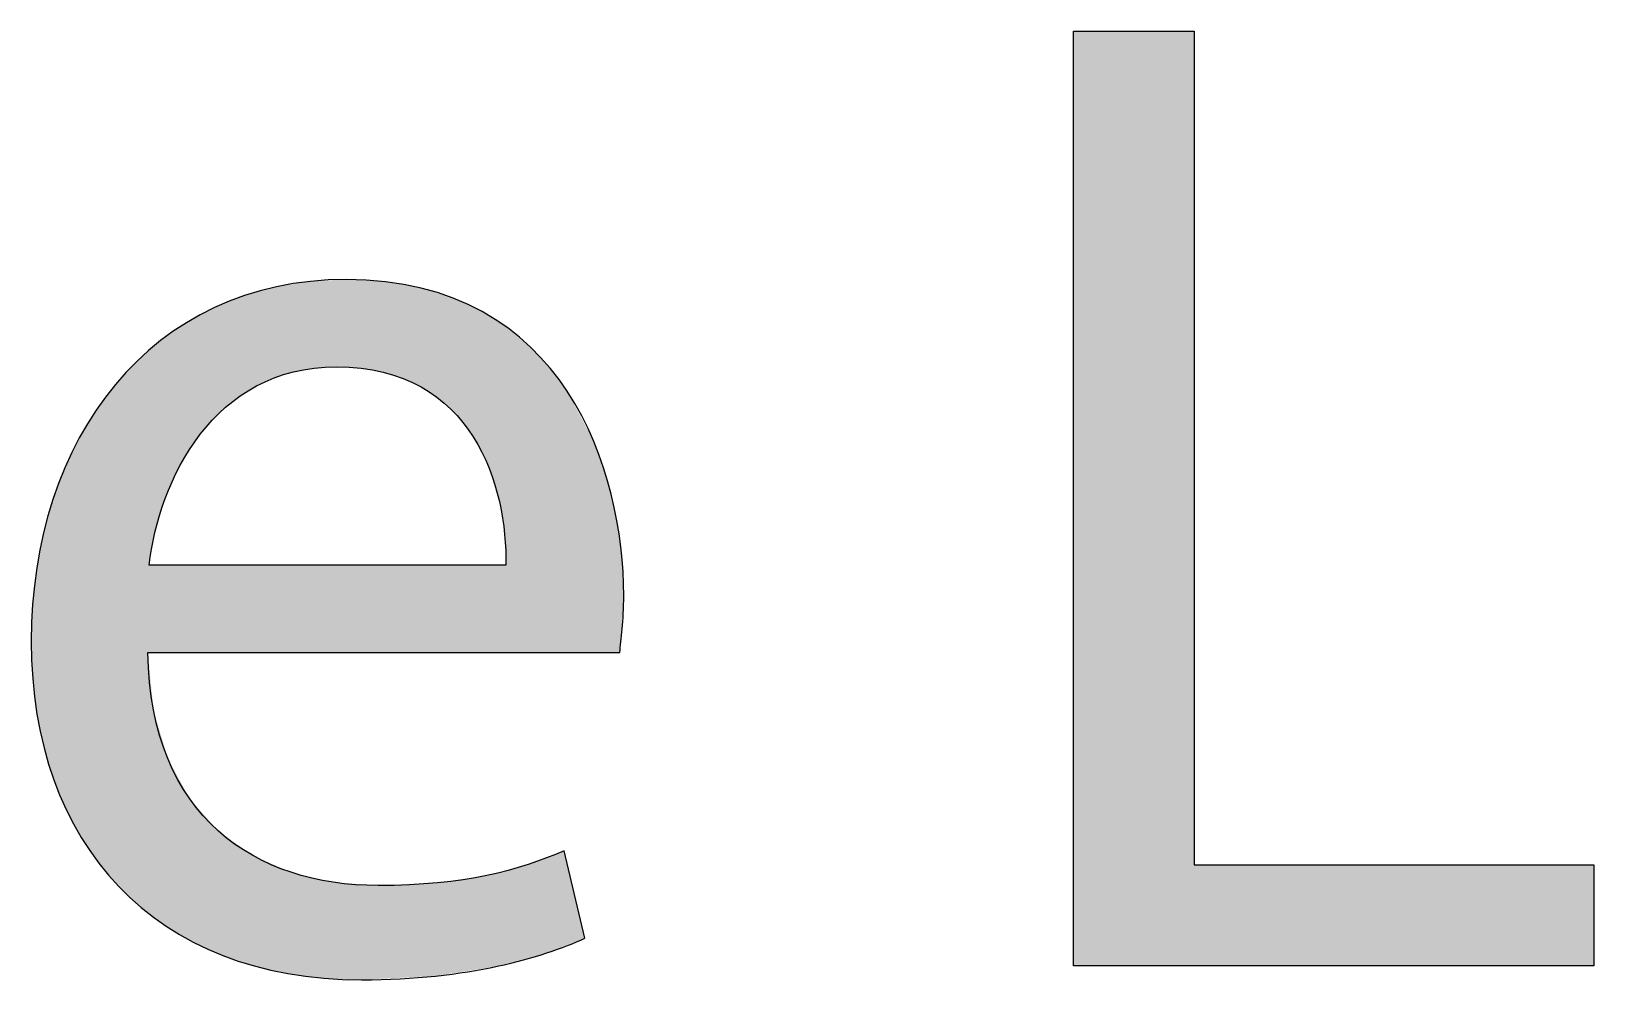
# Model space of a CAD drawing. Extents: x 4 to 474, y -167 to -4.
# Drawn here: x 353.35 to 363.49, y -155.05 to -148.89 of the extents above; entities that cross this region are included whole.
import ezdxf

# ---------------------------------------------------------------- set-up
doc = ezdxf.new("R2010")
doc.units = 0
doc.layers.add('LAYER_1', color=7, linetype='CONTINUOUS')

# ---------------------------------------------------------------- blocks, each defined once
blk = doc.blocks.new('*U6')
at = {"layer": 'LAYER_1', "color": 250}
for points in [[(354.798, -151.205), (354.785, -150.596), (354.798, -150.592)], [(354.812, -151.196), (354.798, -150.592), (354.812, -150.588)], [(354.927, -151.144), (354.812, -150.588), (354.927, -150.557)], [(354.942, -151.14), (354.927, -150.557), (354.942, -150.553)], [(355.016, -151.116), (354.942, -150.553), (355.016, -150.541)], [(355.036, -151.11), (355.016, -150.541), (355.036, -150.538)], [(355.052, -151.105), (355.036, -150.538), (355.052, -150.535)], [(355.162, -151.085), (355.052, -150.535), (355.162, -150.517)], [(355.186, -151.081), (355.162, -150.517), (355.186, -150.516)], [(355.248, -151.077), (355.186, -150.516), (355.248, -150.513)], [(355.31, -151.074), (355.248, -150.513), (355.31, -150.51)], [(355.331, -151.073), (355.31, -150.51), (355.331, -150.509)], [(355.394, -151.076), (355.331, -150.509), (355.394, -150.506)], [(355.331, -151.073), (355.331, -150.509), (355.394, -151.076)], [(355.394, -151.076), (355.394, -150.506), (355.491, -151.082)], [(355.491, -151.082), (355.491, -150.511), (355.493, -151.082)], [(355.493, -151.082), (355.493, -150.511), (355.601, -151.101)], [(355.601, -151.101), (355.601, -150.517), (355.635, -151.107)], [(355.635, -151.107), (355.635, -150.519), (355.649, -151.112)], [(355.649, -151.112), (355.649, -150.52), (355.764, -151.148)], [(355.764, -151.148), (355.764, -150.54), (355.88, -151.203)], [(355.88, -151.203), (355.88, -150.561), (355.88, -151.203)], [(355.88, -151.203), (355.88, -150.561), (355.973, -151.263)], [(355.973, -151.263), (355.973, -150.59), (355.983, -151.27)], [(354.539, -151.405), (354.525, -150.696), (354.539, -150.688)], [(354.564, -151.381), (354.539, -150.688), (354.564, -150.678)], [(354.593, -151.353), (354.564, -150.678), (354.593, -150.666)], [(354.611, -151.335), (354.593, -150.666), (354.611, -150.659)], [(354.707, -151.261), (354.611, -150.659), (354.707, -150.621)], [(354.734, -151.244), (354.707, -150.621), (354.734, -150.61)], [(354.785, -151.213), (354.734, -150.61), (354.785, -150.596)], [(355.983, -151.27), (355.983, -150.593), (355.987, -151.274)], [(355.987, -151.274), (355.987, -150.595), (356.073, -151.347)], [(356.073, -151.347), (356.073, -150.621), (356.088, -151.364)], [(356.088, -151.364), (356.088, -150.626), (356.151, -151.433)], [(356.151, -151.433), (356.151, -150.655), (356.218, -151.527)], [(356.218, -151.527), (356.218, -150.687), (356.274, -151.627)], [(354.358, -151.642), (354.317, -150.814), (354.358, -150.786)], [(354.378, -151.608), (354.358, -150.786), (354.378, -150.775)], [(354.379, -151.607), (354.378, -150.775), (354.379, -150.774)], [(354.402, -151.573), (354.379, -150.774), (354.402, -150.762)], [(354.447, -151.51), (354.402, -150.762), (354.447, -150.738)], [(354.525, -151.419), (354.447, -150.738), (354.525, -150.696)], [(356.274, -151.627), (356.274, -150.713), (356.275, -151.629)], [(356.275, -151.629), (356.275, -150.714), (356.306, -151.697)], [(356.306, -151.697), (356.306, -150.733), (356.321, -151.731)], [(356.321, -151.731), (356.321, -150.743), (356.373, -151.901)], [(356.373, -151.901), (356.373, -150.776), (356.387, -151.946)], [(356.387, -151.946), (356.387, -150.785), (356.421, -152.16)], [(354.22, -151.927), (354.19, -150.902), (354.22, -150.882)], [(354.226, -151.913), (354.22, -150.882), (354.226, -150.877)], [(354.237, -151.89), (354.226, -150.877), (354.237, -150.87)], [(354.317, -151.711), (354.237, -150.87), (354.317, -150.814)], [(356.421, -152.16), (356.421, -150.807), (356.429, -152.36)], [(354.107, -154.613), (354.065, -151.011), (354.107, -150.975)], [(354.116, -152.927), (354.107, -150.975), (354.116, -150.967)], [(354.144, -152.201), (354.116, -150.967), (354.144, -150.943)], [(354.153, -152.147), (354.144, -150.943), (354.153, -150.934)], [(354.19, -152.026), (354.153, -150.934), (354.19, -150.902)], [(354.036, -154.555), (353.919, -151.163), (354.036, -151.037)], [(354.065, -154.582), (354.036, -151.037), (354.065, -151.011)], [(354.036, -154.555), (354.036, -151.037), (354.065, -154.582)], [(354.065, -154.582), (354.065, -151.011), (354.107, -154.613)], [(353.897, -154.419), (353.789, -151.331), (353.897, -151.187)], [(353.919, -154.445), (353.897, -151.187), (353.919, -151.163)], [(353.897, -154.419), (353.897, -151.187), (353.919, -154.445)], [(353.919, -154.445), (353.919, -151.163), (354.036, -154.555)], [(353.772, -154.268), (353.675, -151.513), (353.772, -151.354)], [(353.789, -154.294), (353.772, -151.354), (353.789, -151.331)], [(353.772, -154.268), (353.772, -151.354), (353.789, -154.294)], [(353.789, -154.294), (353.789, -151.331), (353.897, -154.419)], [(353.663, -154.104), (353.578, -151.71), (353.663, -151.534)], [(353.675, -154.127), (353.663, -151.534), (353.675, -151.513)], [(353.663, -154.104), (353.663, -151.534), (353.675, -154.127)], [(353.675, -154.127), (353.675, -151.513), (353.772, -154.268)], [(353.569, -153.926), (353.497, -151.919), (353.569, -151.728)], [(353.578, -153.946), (353.569, -151.728), (353.578, -151.71)], [(353.569, -153.926), (353.569, -151.728), (353.578, -153.946)], [(353.578, -153.946), (353.578, -151.71), (353.663, -154.104)], [(353.492, -153.734), (353.434, -152.139), (353.492, -151.933)], [(353.497, -153.752), (353.492, -151.933), (353.497, -151.919)], [(353.492, -153.734), (353.492, -151.933), (353.497, -153.752)], [(353.497, -153.752), (353.497, -151.919), (353.569, -153.926)], [(353.431, -153.531), (353.388, -152.37), (353.431, -152.15)], [(353.434, -153.545), (353.431, -152.15), (353.434, -152.139)], [(353.431, -153.531), (353.431, -152.15), (353.434, -153.545)], [(353.434, -153.545), (353.434, -152.139), (353.492, -153.734)], [(353.387, -153.315), (353.36, -152.609), (353.387, -152.377)], [(353.388, -153.326), (353.387, -152.377), (353.388, -152.37)], [(353.387, -153.315), (353.387, -152.377), (353.388, -153.326)], [(353.388, -153.326), (353.388, -152.37), (353.431, -153.531)], [(353.36, -153.087), (353.351, -152.855), (353.36, -152.612)], [(353.36, -153.096), (353.36, -152.612), (353.36, -152.609)], [(353.36, -153.096), (353.36, -152.609), (353.387, -153.315)], [(353.36, -153.087), (353.36, -152.612), (353.36, -153.096)], [(354.107, -154.613), (354.107, -152.927), (354.116, -154.62)], [(354.116, -154.62), (354.116, -153.017), (354.144, -154.641)], [(354.144, -154.641), (354.144, -153.299), (354.153, -154.648)], [(354.153, -154.648), (354.153, -153.332), (354.19, -154.675)], [(354.19, -154.675), (354.19, -153.456), (354.22, -154.698)], [(354.22, -154.698), (354.22, -153.558), (354.226, -154.702)], [(354.226, -154.702), (354.226, -153.58), (354.237, -154.708)], [(354.237, -154.708), (354.237, -153.615), (354.317, -154.756)], [(354.317, -154.756), (354.317, -153.762), (354.358, -154.78)], [(354.358, -154.78), (354.358, -153.837), (354.378, -154.792)], [(354.378, -154.792), (354.378, -153.874), (354.379, -154.792)], [(354.379, -154.792), (354.379, -153.876), (354.402, -154.806)], [(354.402, -154.806), (354.402, -153.902), (354.447, -154.826)], [(354.447, -154.826), (354.447, -153.953), (354.525, -154.861)], [(354.525, -154.861), (354.525, -154.04), (354.539, -154.868)], [(354.539, -154.868), (354.539, -154.057), (354.564, -154.879)], [(354.564, -154.879), (354.564, -154.084), (354.593, -154.892)], [(354.593, -154.892), (354.593, -154.105), (354.611, -154.898)], [(354.611, -154.898), (354.611, -154.118), (354.707, -154.93)], [(354.707, -154.93), (354.707, -154.187), (354.734, -154.939)], [(354.734, -154.939), (354.734, -154.206), (354.785, -154.956)], [(356.807, -154.833), (356.717, -154.248), (356.807, -154.214)], [(354.785, -154.956), (354.785, -154.243), (354.798, -154.961)], [(354.798, -154.961), (354.798, -154.248), (354.812, -154.964)], [(354.812, -154.964), (354.812, -154.255), (354.927, -154.99)], [(354.927, -154.99), (354.927, -154.305), (354.942, -154.993)], [(354.942, -154.993), (354.942, -154.312), (355.016, -155.01)], [(356.429, -154.948), (356.421, -154.343), (356.429, -154.341)], [(356.442, -154.944), (356.429, -154.341), (356.442, -154.337)], [(356.573, -154.909), (356.442, -154.337), (356.573, -154.302)], [(356.589, -154.905), (356.573, -154.302), (356.589, -154.296)], [(356.696, -154.876), (356.589, -154.296), (356.696, -154.256)], [(356.717, -154.868), (356.696, -154.256), (356.717, -154.248)], [(355.016, -155.01), (355.016, -154.344), (355.036, -155.013)], [(355.036, -155.013), (355.036, -154.353), (355.052, -155.015)], [(355.052, -155.015), (355.052, -154.357), (355.162, -155.029)], [(355.162, -155.029), (355.162, -154.383), (355.186, -155.032)], [(355.186, -155.032), (355.186, -154.389), (355.248, -155.04)], [(355.248, -155.04), (355.248, -154.403), (355.31, -155.043)], [(355.31, -155.043), (355.31, -154.418), (355.331, -155.044)], [(355.331, -155.044), (355.331, -154.419), (355.394, -155.047)], [(355.394, -155.047), (355.394, -154.424), (355.491, -155.051)], [(355.491, -155.051), (355.491, -154.431), (355.493, -155.051)], [(355.635, -155.043), (355.601, -154.439), (355.635, -154.437)], [(355.649, -155.043), (355.635, -154.437), (355.649, -154.437)], [(355.764, -155.037), (355.649, -154.437), (355.764, -154.431)], [(355.88, -155.031), (355.764, -154.431), (355.88, -154.426)], [(355.973, -155.026), (355.88, -154.426), (355.973, -154.422)], [(355.88, -155.031), (355.88, -154.426), (355.88, -154.426)], [(355.983, -155.025), (355.973, -154.422), (355.983, -154.422)], [(355.987, -155.024), (355.983, -154.422), (355.987, -154.421)], [(356.073, -155.01), (355.987, -154.421), (356.073, -154.409)], [(356.088, -155.008), (356.073, -154.409), (356.088, -154.406)], [(356.151, -154.998), (356.088, -154.406), (356.151, -154.397)], [(356.218, -154.987), (356.151, -154.397), (356.218, -154.387)], [(356.274, -154.979), (356.218, -154.387), (356.274, -154.378)], [(356.275, -154.978), (356.274, -154.378), (356.275, -154.378)], [(356.306, -154.974), (356.275, -154.378), (356.306, -154.374)], [(356.321, -154.971), (356.306, -154.374), (356.321, -154.369)], [(356.373, -154.963), (356.321, -154.369), (356.373, -154.356)], [(356.387, -154.959), (356.373, -154.356), (356.387, -154.352)], [(356.421, -154.95), (356.387, -154.352), (356.421, -154.343)]]:
    blk.add_solid(points, dxfattribs=at)
at = {"layer": 'LAYER_1', "color": 250, "extrusion": (0, 0, -1)}
for points in [[(-354.798, -151.205), (-354.798, -150.592), (-354.812, -151.196)], [(-354.812, -151.196), (-354.812, -150.588), (-354.927, -151.144)], [(-354.927, -151.144), (-354.927, -150.557), (-354.942, -151.14)], [(-354.942, -151.14), (-354.942, -150.553), (-355.016, -151.116)], [(-355.016, -151.116), (-355.016, -150.541), (-355.036, -151.11)], [(-355.036, -151.11), (-355.036, -150.538), (-355.052, -151.105)], [(-355.052, -151.105), (-355.052, -150.535), (-355.162, -151.085)], [(-355.162, -151.085), (-355.162, -150.517), (-355.186, -151.081)], [(-355.186, -151.081), (-355.186, -150.516), (-355.248, -151.077)], [(-355.248, -151.077), (-355.248, -150.513), (-355.31, -151.074)], [(-355.31, -151.074), (-355.31, -150.51), (-355.331, -151.073)], [(-355.491, -151.082), (-355.394, -150.506), (-355.491, -150.511)], [(-355.493, -151.082), (-355.491, -150.511), (-355.493, -150.511)], [(-355.601, -151.101), (-355.493, -150.511), (-355.601, -150.517)], [(-355.635, -151.107), (-355.601, -150.517), (-355.635, -150.519)], [(-355.649, -151.112), (-355.635, -150.519), (-355.649, -150.52)], [(-355.764, -151.148), (-355.649, -150.52), (-355.764, -150.54)], [(-355.88, -151.203), (-355.764, -150.54), (-355.88, -150.561)], [(-355.88, -151.203), (-355.88, -150.561), (-355.88, -150.561)], [(-355.973, -151.263), (-355.88, -150.561), (-355.973, -150.59)], [(-355.983, -151.27), (-355.973, -150.59), (-355.983, -150.593)], [(-354.539, -151.405), (-354.539, -150.688), (-354.564, -151.381)], [(-354.564, -151.381), (-354.564, -150.678), (-354.593, -151.353)], [(-354.593, -151.353), (-354.593, -150.666), (-354.611, -151.335)], [(-354.611, -151.335), (-354.611, -150.659), (-354.707, -151.261)], [(-354.707, -151.261), (-354.707, -150.621), (-354.734, -151.244)], [(-354.734, -151.244), (-354.734, -150.61), (-354.785, -151.213)], [(-354.785, -151.213), (-354.785, -150.596), (-354.798, -151.205)], [(-355.987, -151.274), (-355.983, -150.593), (-355.987, -150.595)], [(-356.073, -151.347), (-355.987, -150.595), (-356.073, -150.621)], [(-356.088, -151.364), (-356.073, -150.621), (-356.088, -150.626)], [(-356.151, -151.433), (-356.088, -150.626), (-356.151, -150.655)], [(-356.218, -151.527), (-356.151, -150.655), (-356.218, -150.687)], [(-356.274, -151.627), (-356.218, -150.687), (-356.274, -150.713)], [(-354.358, -151.642), (-354.358, -150.786), (-354.378, -151.608)], [(-354.378, -151.608), (-354.378, -150.775), (-354.379, -151.607)], [(-354.379, -151.607), (-354.379, -150.774), (-354.402, -151.573)], [(-354.402, -151.573), (-354.402, -150.762), (-354.447, -151.51)], [(-354.447, -151.51), (-354.447, -150.738), (-354.525, -151.419)], [(-354.525, -151.419), (-354.525, -150.696), (-354.539, -151.405)], [(-356.275, -151.629), (-356.274, -150.713), (-356.275, -150.714)], [(-356.306, -151.697), (-356.275, -150.714), (-356.306, -150.733)], [(-356.321, -151.731), (-356.306, -150.733), (-356.321, -150.743)], [(-356.373, -151.901), (-356.321, -150.743), (-356.373, -150.776)], [(-356.387, -151.946), (-356.373, -150.776), (-356.387, -150.785)], [(-356.421, -152.16), (-356.387, -150.785), (-356.421, -150.807)], [(-354.22, -151.927), (-354.22, -150.882), (-354.226, -151.913)], [(-354.226, -151.913), (-354.226, -150.877), (-354.237, -151.89)], [(-354.237, -151.89), (-354.237, -150.87), (-354.317, -151.711)], [(-354.317, -151.711), (-354.317, -150.814), (-354.358, -151.642)], [(-356.429, -152.36), (-356.421, -150.807), (-356.429, -150.812)], [(-356.429, -152.927), (-356.429, -150.812), (-356.442, -152.927)], [(-356.442, -152.927), (-356.429, -150.812), (-356.442, -150.82)], [(-356.442, -152.927), (-356.442, -150.82), (-356.573, -152.927)], [(-356.573, -152.927), (-356.442, -150.82), (-356.573, -150.931)], [(-354.107, -152.927), (-354.107, -150.975), (-354.116, -152.927)], [(-354.116, -152.36), (-354.116, -150.967), (-354.144, -152.201)], [(-354.144, -152.201), (-354.144, -150.943), (-354.153, -152.147)], [(-354.153, -152.147), (-354.153, -150.934), (-354.19, -152.026)], [(-354.19, -152.026), (-354.19, -150.902), (-354.22, -151.927)], [(-356.573, -152.927), (-356.573, -150.931), (-356.589, -152.927)], [(-356.589, -152.927), (-356.573, -150.931), (-356.589, -150.944)], [(-356.589, -152.927), (-356.589, -150.944), (-356.696, -152.927)], [(-356.696, -152.927), (-356.589, -150.944), (-356.696, -151.059)], [(-356.696, -152.927), (-356.696, -151.059), (-356.717, -152.927)], [(-356.717, -152.927), (-356.696, -151.059), (-356.717, -151.081)], [(-356.717, -152.927), (-356.717, -151.081), (-356.807, -152.927)], [(-356.807, -152.927), (-356.717, -151.081), (-356.807, -151.204)], [(-356.807, -152.927), (-356.807, -151.204), (-356.827, -152.927)], [(-356.827, -152.927), (-356.807, -151.204), (-356.827, -151.231)], [(-356.827, -152.927), (-356.827, -151.231), (-356.942, -152.927)], [(-356.942, -152.927), (-356.827, -151.231), (-356.942, -151.448)], [(-356.942, -152.927), (-356.942, -151.448), (-357, -152.927)], [(-357, -152.927), (-356.942, -151.448), (-357, -151.556)], [(-357, -152.927), (-357, -151.556), (-357.113, -152.927)], [(-357.113, -152.927), (-357, -151.556), (-357.113, -151.899)], [(-357.113, -152.927), (-357.113, -151.899), (-357.168, -152.927)], [(-357.168, -152.927), (-357.113, -151.899), (-357.168, -152.197)], [(-357.168, -152.927), (-357.168, -152.197), (-357.175, -152.819)], [(-357.175, -152.819), (-357.168, -152.197), (-357.175, -152.239)], [(-357.175, -152.819), (-357.175, -152.239), (-357.194, -152.558)], [(-354.116, -152.927), (-354.116, -152.36), (-354.144, -152.927)], [(-354.144, -152.927), (-354.116, -152.36), (-354.144, -152.36)], [(-354.144, -152.927), (-354.144, -152.36), (-354.153, -152.927)], [(-354.153, -152.927), (-354.144, -152.36), (-354.153, -152.36)], [(-354.153, -152.927), (-354.153, -152.36), (-354.19, -152.927)], [(-354.19, -152.927), (-354.153, -152.36), (-354.19, -152.36)], [(-354.19, -152.927), (-354.19, -152.36), (-354.22, -152.927)], [(-354.22, -152.927), (-354.19, -152.36), (-354.22, -152.36)], [(-354.22, -152.927), (-354.22, -152.36), (-354.226, -152.927)], [(-354.226, -152.927), (-354.22, -152.36), (-354.226, -152.36)], [(-354.226, -152.927), (-354.226, -152.36), (-354.237, -152.927)], [(-354.237, -152.927), (-354.226, -152.36), (-354.237, -152.36)], [(-354.237, -152.927), (-354.237, -152.36), (-354.317, -152.927)], [(-354.317, -152.927), (-354.237, -152.36), (-354.317, -152.36)], [(-354.317, -152.927), (-354.317, -152.36), (-354.358, -152.927)], [(-354.358, -152.927), (-354.317, -152.36), (-354.358, -152.36)], [(-354.358, -152.927), (-354.358, -152.36), (-354.378, -152.927)], [(-354.378, -152.927), (-354.358, -152.36), (-354.378, -152.36)], [(-354.378, -152.927), (-354.378, -152.36), (-354.379, -152.927)], [(-354.379, -152.927), (-354.378, -152.36), (-354.379, -152.36)], [(-354.379, -152.927), (-354.379, -152.36), (-354.402, -152.927)], [(-354.402, -152.927), (-354.379, -152.36), (-354.402, -152.36)], [(-354.402, -152.927), (-354.402, -152.36), (-354.447, -152.927)], [(-354.447, -152.927), (-354.402, -152.36), (-354.447, -152.36)], [(-354.447, -152.927), (-354.447, -152.36), (-354.525, -152.927)], [(-354.525, -152.927), (-354.447, -152.36), (-354.525, -152.36)], [(-354.525, -152.927), (-354.525, -152.36), (-354.539, -152.927)], [(-354.539, -152.927), (-354.525, -152.36), (-354.539, -152.36)], [(-354.539, -152.927), (-354.539, -152.36), (-354.564, -152.927)], [(-354.564, -152.927), (-354.539, -152.36), (-354.564, -152.36)], [(-354.564, -152.927), (-354.564, -152.36), (-354.593, -152.927)], [(-354.593, -152.927), (-354.564, -152.36), (-354.593, -152.36)], [(-354.593, -152.927), (-354.593, -152.36), (-354.611, -152.927)], [(-354.611, -152.927), (-354.593, -152.36), (-354.611, -152.36)], [(-354.611, -152.927), (-354.611, -152.36), (-354.707, -152.927)], [(-354.707, -152.927), (-354.611, -152.36), (-354.707, -152.36)], [(-354.707, -152.927), (-354.707, -152.36), (-354.734, -152.927)], [(-354.734, -152.927), (-354.707, -152.36), (-354.734, -152.36)], [(-354.734, -152.927), (-354.734, -152.36), (-354.785, -152.927)], [(-354.785, -152.927), (-354.734, -152.36), (-354.785, -152.36)], [(-354.785, -152.927), (-354.785, -152.36), (-354.798, -152.927)], [(-354.798, -152.927), (-354.785, -152.36), (-354.798, -152.36)], [(-354.798, -152.927), (-354.798, -152.36), (-354.812, -152.927)], [(-354.812, -152.927), (-354.798, -152.36), (-354.812, -152.36)], [(-354.812, -152.927), (-354.812, -152.36), (-354.927, -152.927)], [(-354.927, -152.927), (-354.812, -152.36), (-354.927, -152.36)], [(-354.927, -152.927), (-354.927, -152.36), (-354.942, -152.927)], [(-354.942, -152.927), (-354.927, -152.36), (-354.942, -152.36)], [(-354.942, -152.927), (-354.942, -152.36), (-355.016, -152.927)], [(-355.016, -152.927), (-354.942, -152.36), (-355.016, -152.36)], [(-355.016, -152.927), (-355.016, -152.36), (-355.036, -152.927)], [(-355.036, -152.927), (-355.016, -152.36), (-355.036, -152.36)], [(-355.036, -152.927), (-355.036, -152.36), (-355.052, -152.927)], [(-355.052, -152.927), (-355.036, -152.36), (-355.052, -152.36)], [(-355.052, -152.927), (-355.052, -152.36), (-355.162, -152.927)], [(-355.162, -152.927), (-355.052, -152.36), (-355.162, -152.36)], [(-355.162, -152.927), (-355.162, -152.36), (-355.186, -152.927)], [(-355.186, -152.927), (-355.162, -152.36), (-355.186, -152.36)], [(-355.186, -152.927), (-355.186, -152.36), (-355.248, -152.927)], [(-355.248, -152.927), (-355.186, -152.36), (-355.248, -152.36)], [(-355.248, -152.927), (-355.248, -152.36), (-355.31, -152.927)], [(-355.31, -152.927), (-355.248, -152.36), (-355.31, -152.36)], [(-355.31, -152.927), (-355.31, -152.36), (-355.331, -152.927)], [(-355.331, -152.927), (-355.31, -152.36), (-355.331, -152.36)], [(-355.331, -152.927), (-355.331, -152.36), (-355.394, -152.927)], [(-355.394, -152.927), (-355.331, -152.36), (-355.394, -152.36)], [(-355.394, -152.927), (-355.394, -152.36), (-355.491, -152.927)], [(-355.491, -152.927), (-355.394, -152.36), (-355.491, -152.36)], [(-355.491, -152.927), (-355.491, -152.36), (-355.493, -152.927)], [(-355.493, -152.927), (-355.491, -152.36), (-355.493, -152.36)], [(-355.493, -152.927), (-355.493, -152.36), (-355.601, -152.927)], [(-355.601, -152.927), (-355.493, -152.36), (-355.601, -152.36)], [(-355.601, -152.927), (-355.601, -152.36), (-355.635, -152.927)], [(-355.635, -152.927), (-355.601, -152.36), (-355.635, -152.36)], [(-355.635, -152.927), (-355.635, -152.36), (-355.649, -152.927)], [(-355.649, -152.927), (-355.635, -152.36), (-355.649, -152.36)], [(-355.649, -152.927), (-355.649, -152.36), (-355.764, -152.927)], [(-355.764, -152.927), (-355.649, -152.36), (-355.764, -152.36)], [(-355.764, -152.927), (-355.764, -152.36), (-355.88, -152.927)], [(-355.88, -152.927), (-355.764, -152.36), (-355.88, -152.36)], [(-355.88, -152.927), (-355.88, -152.36), (-355.88, -152.927)], [(-355.88, -152.927), (-355.88, -152.36), (-355.88, -152.36)], [(-355.88, -152.927), (-355.88, -152.36), (-355.973, -152.927)], [(-355.973, -152.927), (-355.88, -152.36), (-355.973, -152.36)], [(-355.973, -152.927), (-355.973, -152.36), (-355.983, -152.927)], [(-355.983, -152.927), (-355.973, -152.36), (-355.983, -152.36)], [(-355.983, -152.927), (-355.983, -152.36), (-355.987, -152.927)], [(-355.987, -152.927), (-355.983, -152.36), (-355.987, -152.36)], [(-355.987, -152.927), (-355.987, -152.36), (-356.073, -152.927)], [(-356.073, -152.927), (-355.987, -152.36), (-356.073, -152.36)], [(-356.073, -152.927), (-356.073, -152.36), (-356.088, -152.927)], [(-356.088, -152.927), (-356.073, -152.36), (-356.088, -152.36)], [(-356.088, -152.927), (-356.088, -152.36), (-356.151, -152.927)], [(-356.151, -152.927), (-356.088, -152.36), (-356.151, -152.36)], [(-356.151, -152.927), (-356.151, -152.36), (-356.218, -152.927)], [(-356.218, -152.927), (-356.151, -152.36), (-356.218, -152.36)], [(-356.218, -152.927), (-356.218, -152.36), (-356.274, -152.927)], [(-356.274, -152.927), (-356.218, -152.36), (-356.274, -152.36)], [(-356.274, -152.927), (-356.274, -152.36), (-356.275, -152.927)], [(-356.275, -152.927), (-356.274, -152.36), (-356.275, -152.36)], [(-356.275, -152.927), (-356.275, -152.36), (-356.306, -152.927)], [(-356.306, -152.927), (-356.275, -152.36), (-356.306, -152.36)], [(-356.306, -152.927), (-356.306, -152.36), (-356.321, -152.927)], [(-356.321, -152.927), (-356.306, -152.36), (-356.321, -152.36)], [(-356.321, -152.927), (-356.321, -152.36), (-356.373, -152.927)], [(-356.373, -152.927), (-356.321, -152.36), (-356.373, -152.36)], [(-356.373, -152.927), (-356.373, -152.36), (-356.387, -152.927)], [(-356.387, -152.927), (-356.373, -152.36), (-356.387, -152.36)], [(-356.387, -152.927), (-356.387, -152.36), (-356.421, -152.927)], [(-356.421, -152.927), (-356.387, -152.36), (-356.421, -152.36)], [(-356.421, -152.927), (-356.421, -152.36), (-356.429, -152.927)], [(-356.429, -152.927), (-356.421, -152.36), (-356.429, -152.36)], [(-354.116, -154.62), (-354.107, -152.927), (-354.116, -153.017)], [(-354.144, -154.641), (-354.116, -153.017), (-354.144, -153.299)], [(-354.153, -154.648), (-354.144, -153.299), (-354.153, -153.332)], [(-354.19, -154.675), (-354.153, -153.332), (-354.19, -153.456)], [(-354.22, -154.698), (-354.19, -153.456), (-354.22, -153.558)], [(-354.226, -154.702), (-354.22, -153.558), (-354.226, -153.58)], [(-354.237, -154.708), (-354.226, -153.58), (-354.237, -153.615)], [(-354.317, -154.756), (-354.237, -153.615), (-354.317, -153.762)], [(-354.358, -154.78), (-354.317, -153.762), (-354.358, -153.837)], [(-354.378, -154.792), (-354.358, -153.837), (-354.378, -153.874)], [(-354.379, -154.792), (-354.378, -153.874), (-354.379, -153.876)], [(-354.402, -154.806), (-354.379, -153.876), (-354.402, -153.902)], [(-354.447, -154.826), (-354.402, -153.902), (-354.447, -153.953)], [(-354.525, -154.861), (-354.447, -153.953), (-354.525, -154.04)], [(-354.539, -154.868), (-354.525, -154.04), (-354.539, -154.057)], [(-354.564, -154.879), (-354.539, -154.057), (-354.564, -154.084)], [(-354.593, -154.892), (-354.564, -154.084), (-354.593, -154.105)], [(-354.611, -154.898), (-354.593, -154.105), (-354.611, -154.118)], [(-354.707, -154.93), (-354.611, -154.118), (-354.707, -154.187)], [(-354.734, -154.939), (-354.707, -154.187), (-354.734, -154.206)], [(-354.785, -154.956), (-354.734, -154.206), (-354.785, -154.243)], [(-356.807, -154.833), (-356.807, -154.214), (-356.827, -154.825)], [(-356.827, -154.825), (-356.807, -154.214), (-356.827, -154.299)], [(-354.798, -154.961), (-354.785, -154.243), (-354.798, -154.248)], [(-354.812, -154.964), (-354.798, -154.248), (-354.812, -154.255)], [(-354.927, -154.99), (-354.812, -154.255), (-354.927, -154.305)], [(-354.942, -154.993), (-354.927, -154.305), (-354.942, -154.312)], [(-355.016, -155.01), (-354.942, -154.312), (-355.016, -154.344)], [(-356.429, -154.948), (-356.429, -154.341), (-356.442, -154.944)], [(-356.442, -154.944), (-356.442, -154.337), (-356.573, -154.909)], [(-356.573, -154.909), (-356.573, -154.302), (-356.589, -154.905)], [(-356.589, -154.905), (-356.589, -154.296), (-356.696, -154.876)], [(-356.696, -154.876), (-356.696, -154.256), (-356.717, -154.868)], [(-356.717, -154.868), (-356.717, -154.248), (-356.807, -154.833)], [(-356.827, -154.825), (-356.827, -154.299), (-356.942, -154.781)], [(-355.036, -155.013), (-355.016, -154.344), (-355.036, -154.353)], [(-355.052, -155.015), (-355.036, -154.353), (-355.052, -154.357)], [(-355.162, -155.029), (-355.052, -154.357), (-355.162, -154.383)], [(-355.186, -155.032), (-355.162, -154.383), (-355.186, -154.389)], [(-355.248, -155.04), (-355.186, -154.389), (-355.248, -154.403)], [(-355.31, -155.043), (-355.248, -154.403), (-355.31, -154.418)], [(-355.331, -155.044), (-355.31, -154.418), (-355.331, -154.419)], [(-355.394, -155.047), (-355.331, -154.419), (-355.394, -154.424)], [(-355.491, -155.051), (-355.394, -154.424), (-355.491, -154.431)], [(-355.493, -155.051), (-355.491, -154.431), (-355.493, -154.431)], [(-355.493, -155.051), (-355.493, -154.431), (-355.601, -155.045)], [(-355.601, -155.045), (-355.493, -154.431), (-355.601, -154.439)], [(-355.601, -155.045), (-355.601, -154.439), (-355.635, -155.043)], [(-355.635, -155.043), (-355.635, -154.437), (-355.649, -155.043)], [(-355.649, -155.043), (-355.649, -154.437), (-355.764, -155.037)], [(-355.764, -155.037), (-355.764, -154.431), (-355.88, -155.031)], [(-355.88, -155.031), (-355.88, -154.426), (-355.88, -155.031)], [(-355.88, -155.031), (-355.88, -154.426), (-355.973, -155.026)], [(-355.973, -155.026), (-355.973, -154.422), (-355.983, -155.025)], [(-355.983, -155.025), (-355.983, -154.422), (-355.987, -155.024)], [(-355.987, -155.024), (-355.987, -154.421), (-356.073, -155.01)], [(-356.073, -155.01), (-356.073, -154.409), (-356.088, -155.008)], [(-356.088, -155.008), (-356.088, -154.406), (-356.151, -154.998)], [(-356.151, -154.998), (-356.151, -154.397), (-356.218, -154.987)], [(-356.218, -154.987), (-356.218, -154.387), (-356.274, -154.979)], [(-356.274, -154.979), (-356.274, -154.378), (-356.275, -154.978)], [(-356.275, -154.978), (-356.275, -154.378), (-356.306, -154.974)], [(-356.306, -154.974), (-356.306, -154.374), (-356.321, -154.971)], [(-356.321, -154.971), (-356.321, -154.369), (-356.373, -154.963)], [(-356.373, -154.963), (-356.373, -154.356), (-356.387, -154.959)], [(-356.387, -154.959), (-356.387, -154.352), (-356.421, -154.95)], [(-356.421, -154.95), (-356.421, -154.343), (-356.429, -154.948)]]:
    blk.add_solid(points, dxfattribs=at)
blk = doc.blocks.new('*U7')
at = {"layer": 'LAYER_1', "color": 250, "extrusion": (0, 0, -1)}
for points in [[(-360.11, -154.961), (-360.11, -148.895), (-360.893, -154.961)], [(-360.893, -154.961), (-360.11, -148.895), (-360.893, -148.895)]]:
    blk.add_solid(points, dxfattribs=at)
at = {"layer": 'LAYER_1', "color": 250}
for points in [[(360.893, -154.961), (360.893, -154.304), (363.485, -154.961)], [(363.485, -154.961), (360.893, -154.304), (363.485, -154.304)]]:
    blk.add_solid(points, dxfattribs=at)
blk = doc.blocks.new('BLOCK_2')
at = {"layer": 'LAYER_1'}
blk.add_lwpolyline([(360.11, -148.895), (360.893, -148.895), (360.893, -154.304), (363.485, -154.304), (363.485, -154.961), (360.11, -154.961), (360.11, -148.895)], dxfattribs=at)
for points, knots in [([(354.107, -152.927), (354.125, -153.998), (354.809, -154.439), (355.601, -154.439), (356.168, -154.439), (356.51, -154.34), (356.807, -154.214), (356.807, -154.214), (356.942, -154.781), (356.942, -154.781), (356.663, -154.907), (356.186, -155.051), (355.493, -155.051), (354.152, -155.051), (353.351, -154.169), (353.351, -152.855), (353.351, -151.541), (354.125, -150.506), (355.394, -150.506), (356.816, -150.506), (357.194, -151.757), (357.194, -152.558), (357.194, -152.72), (357.176, -152.846), (357.168, -152.927), (357.168, -152.927), (354.107, -152.927), (354.107, -152.927)], [0, 0, 0, 0, 1, 1, 1, 2, 2, 2, 3, 3, 3, 4, 4, 4, 5, 5, 5, 6, 6, 6, 7, 7, 7, 8, 8, 8, 9, 9, 9, 9]), ([(356.429, -152.36), (356.439, -151.856), (356.222, -151.073), (355.331, -151.073), (354.53, -151.073), (354.179, -151.811), (354.116, -152.36), (354.116, -152.36), (356.429, -152.36), (356.429, -152.36)], [0, 0, 0, 0, 1, 1, 1, 2, 2, 2, 3, 3, 3, 3])]:
    blk.add_open_spline(points, degree=3, knots=knots, dxfattribs=at)
at = {"layer": 'LAYER_1', "color": 250}
for name in ['*U7', '*U6']:
    blk.add_blockref(name, (0, 0), dxfattribs=at)

msp = doc.modelspace()

# ---------------------------------------------------------------- block references
at = {"layer": 'LAYER_1'}
msp.add_blockref('BLOCK_2', (0, 0), dxfattribs=at)

doc.saveas('drawing.dxf')
